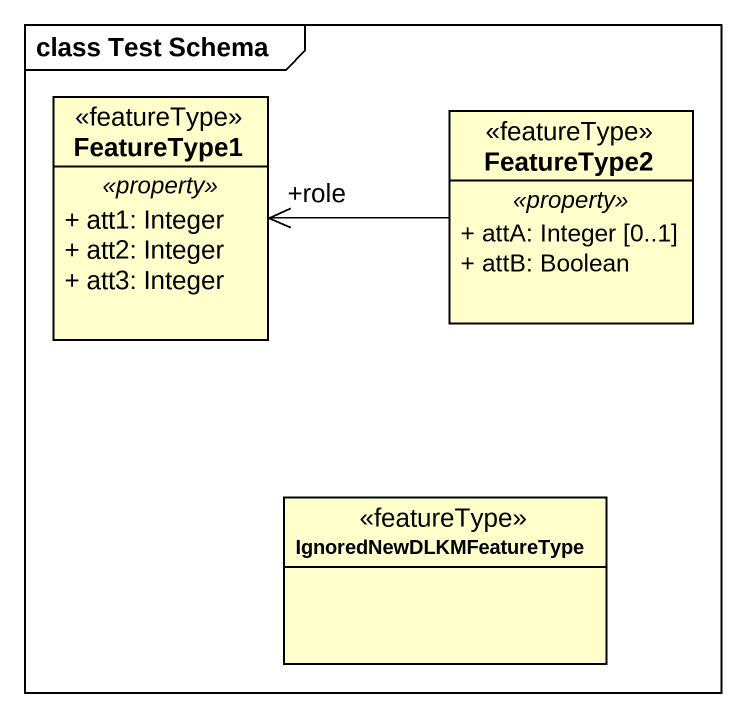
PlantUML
@startuml
mainframe class Test Schema
hide circle
hide empty members
skinparam classAttributeIconSize 0
class FeatureType1 <<featureType>> {
  .. <<property>> ..
  + att1: Integer
  + att2: Integer
  + att3: Integer
}
class FeatureType2 <<featureType>> {
  .. <<property>> ..
  + attA: Integer [0..1]
  + attB: Boolean
}
class IgnoredNewDLKMFeatureType <<featureType>>
FeatureType2 -left-> "+role" FeatureType1
@enduml
